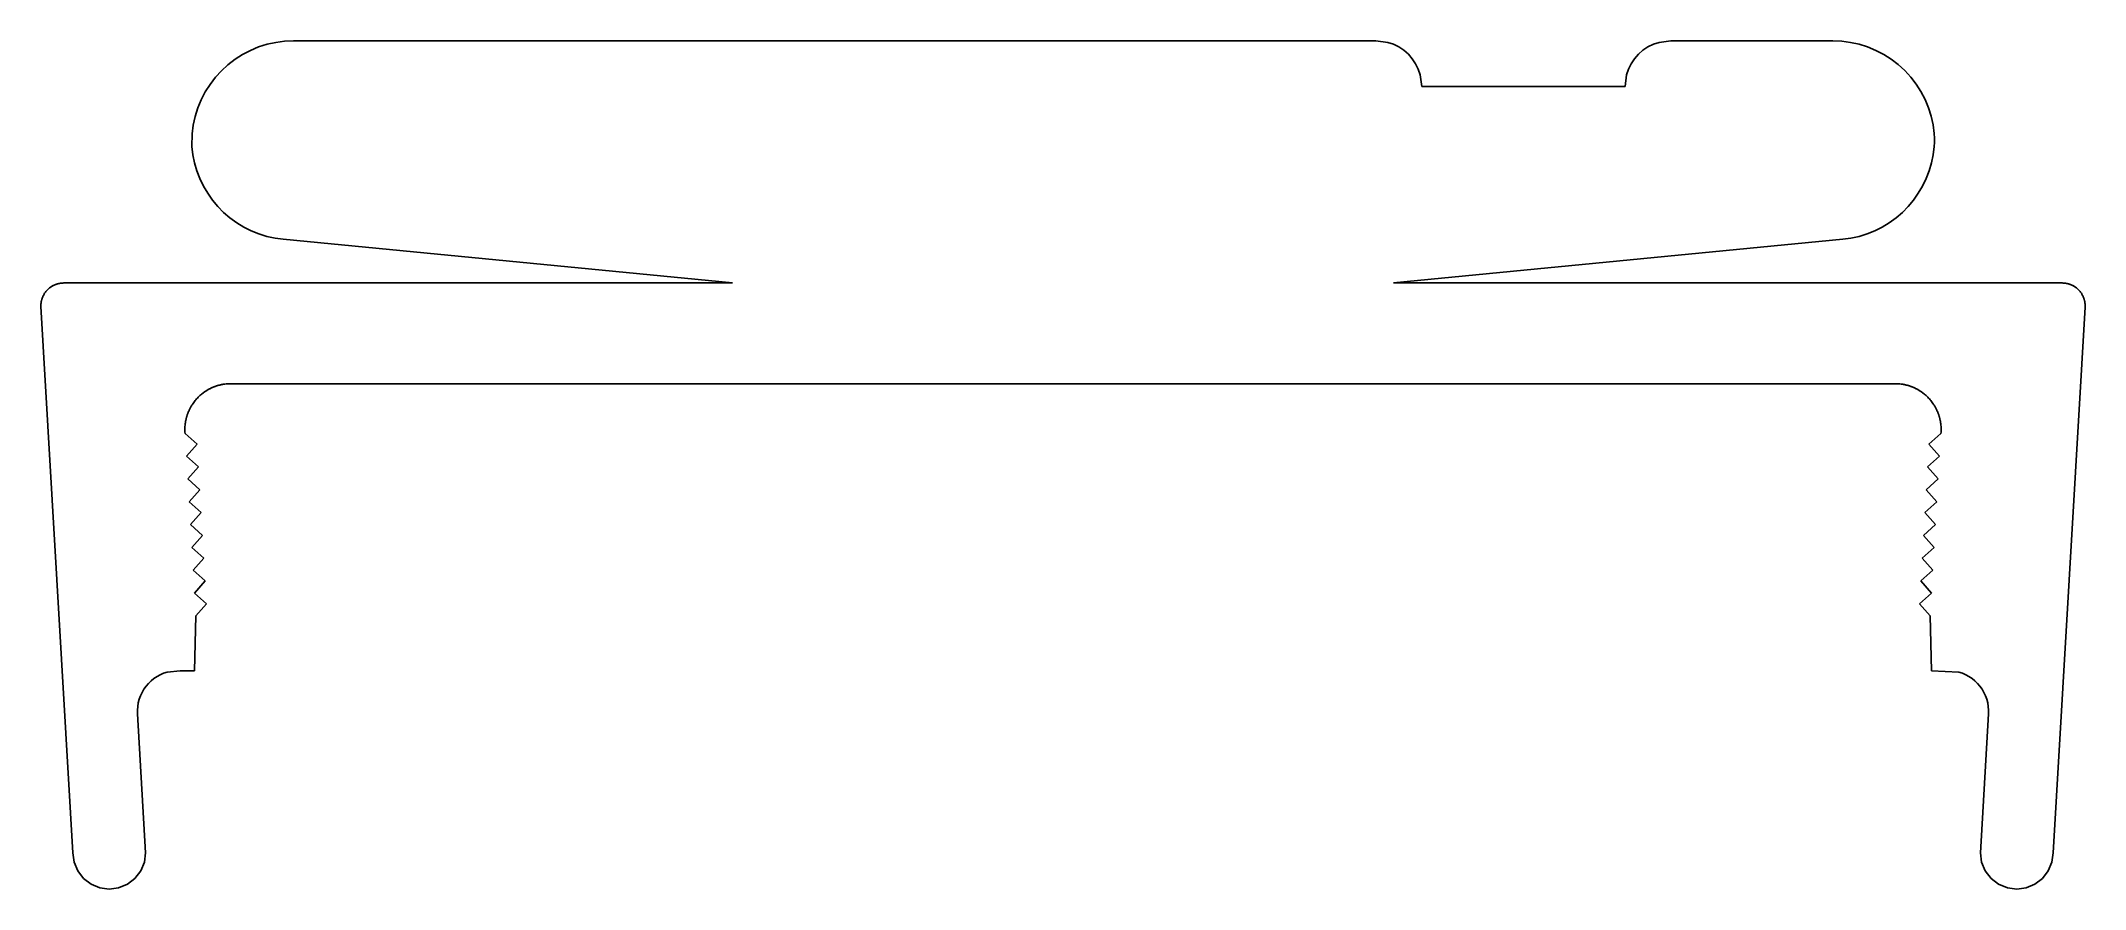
# Model space of a CAD drawing. Extents: x -44.7 to 44.7, y -18.6 to 18.6.
import ezdxf

# ---------------------------------------------------------------- set-up
doc = ezdxf.new("R2010")
doc.units = 0
doc.layers.get('0').update_dxf_attribs({"linetype": 'CONTINUOUS'})

msp = doc.modelspace()

# ---------------------------------------------------------------- linework, layer by layer
for p, q in [((-36.195, 17.751), (-35.867, 17.96)), ((-35.867, 17.96), (-35.523, 18.14)), ((-35.523, 18.14), (-35.164, 18.289)), ((-35.164, 18.289), (-34.793, 18.406)), ((-34.793, 18.406), (-34.414, 18.49)), ((-34.414, 18.49), (-34.029, 18.541)), ((-34.029, 18.541), (-33.641, 18.558)), ((-33.641, 18.558), (13.681, 18.558)), ((13.681, 18.558), (14.199, 18.49)), ((14.199, 18.49), (14.447, 18.406)), ((14.447, 18.406), (14.681, 18.29)), ((14.681, 18.29), (14.899, 18.144)), ((14.899, 18.144), (15.096, 17.972)), ((15.096, 17.972), (15.268, 17.775)), ((25.157, 17.972), (24.985, 17.775)), ((25.354, 18.144), (25.157, 17.972)), ((25.571, 18.29), (25.354, 18.144)), ((25.806, 18.406), (25.571, 18.29)), ((26.054, 18.49), (25.806, 18.406)), ((26.571, 18.558), (26.054, 18.49)), ((26.571, 18.558), (33.655, 18.558)), ((33.655, 18.558), (34.042, 18.541)), ((34.042, 18.541), (34.427, 18.49)), ((34.427, 18.49), (34.805, 18.406)), ((34.805, 18.406), (35.175, 18.29)), ((35.175, 18.29), (35.534, 18.141)), ((35.534, 18.141), (35.877, 17.962)), ((35.877, 17.962), (36.205, 17.754)), ((-37.051, 16.964), (-36.789, 17.251)), ((-36.789, 17.251), (-36.503, 17.514)), ((-36.503, 17.514), (-36.195, 17.751)), ((15.268, 17.775), (15.413, 17.558)), ((15.413, 17.558), (15.529, 17.323)), ((15.529, 17.323), (15.613, 17.075)), ((15.613, 17.075), (15.681, 16.558)), ((24.639, 17.075), (24.571, 16.558)), ((24.724, 17.323), (24.639, 17.075)), ((24.839, 17.558), (24.724, 17.323)), ((24.985, 17.775), (24.839, 17.558)), ((36.205, 17.754), (36.512, 17.518)), ((36.512, 17.518), (36.798, 17.256)), ((36.798, 17.256), (37.06, 16.97)), ((-37.674, 15.982), (-37.495, 16.327)), ((-37.495, 16.327), (-37.287, 16.655)), ((-37.287, 16.655), (-37.051, 16.964)), ((24.571, 16.558), (15.681, 16.558)), ((37.06, 16.97), (37.296, 16.662)), ((37.296, 16.662), (37.504, 16.335)), ((37.504, 16.335), (37.684, 15.991)), ((-38.02, 14.872), (-37.937, 15.252)), ((-37.937, 15.252), (-37.821, 15.623)), ((-37.821, 15.623), (-37.674, 15.982)), ((37.684, 15.991), (37.832, 15.633)), ((37.832, 15.633), (37.949, 15.263)), ((37.949, 15.263), (38.032, 14.885)), ((-38.07, 14.487), (-38.085, 13.935)), ((-38.07, 14.487), (-38.02, 14.872)), ((38.032, 14.885), (38.083, 14.5)), ((38.083, 14.5), (38.1, 14.298)), ((38.1, 14.298), (38.1, 14.113)), ((-38.041, 13.574), (-38.085, 13.935)), ((-37.967, 13.217), (-38.041, 13.574)), ((38.041, 13.574), (37.967, 13.217)), ((38.085, 13.935), (38.041, 13.574)), ((38.1, 14.113), (38.085, 13.935)), ((-37.864, 12.868), (-37.967, 13.217)), ((-37.733, 12.529), (-37.864, 12.868)), ((-37.574, 12.201), (-37.733, 12.529)), ((37.733, 12.529), (37.574, 12.201)), ((37.864, 12.868), (37.733, 12.529)), ((37.967, 13.217), (37.864, 12.868)), ((-37.39, 11.888), (-37.574, 12.201)), ((-37.18, 11.591), (-37.39, 11.888)), ((37.39, 11.888), (37.18, 11.591)), ((37.574, 12.201), (37.39, 11.888)), ((-36.947, 11.311), (-37.18, 11.591)), ((-36.692, 11.052), (-36.947, 11.311)), ((-36.416, 10.815), (-36.692, 11.052)), ((-36.122, 10.601), (-36.416, 10.815)), ((36.416, 10.815), (36.122, 10.601)), ((36.692, 11.052), (36.416, 10.815)), ((36.947, 11.311), (36.692, 11.052)), ((37.18, 11.591), (36.947, 11.311)), ((-35.811, 10.411), (-36.122, 10.601)), ((-35.486, 10.248), (-35.811, 10.411)), ((-35.149, 10.112), (-35.486, 10.248)), ((-34.801, 10.004), (-35.149, 10.112)), ((-34.446, 9.924), (-34.801, 10.004)), ((-34.086, 9.874), (-34.446, 9.924)), ((-14.452, 7.963), (-34.086, 9.874)), ((34.086, 9.874), (14.452, 7.963)), ((34.446, 9.924), (34.086, 9.874)), ((34.801, 10.004), (34.446, 9.924)), ((35.149, 10.112), (34.801, 10.004)), ((35.486, 10.248), (35.149, 10.112)), ((35.811, 10.411), (35.486, 10.248)), ((36.122, 10.601), (35.811, 10.411)), ((-44.667, 7.13), (-44.662, 7.156)), ((-44.662, 7.156), (-44.657, 7.181)), ((-44.657, 7.181), (-44.651, 7.206)), ((-44.651, 7.206), (-44.644, 7.231)), ((-44.644, 7.231), (-44.637, 7.255)), ((-44.637, 7.255), (-44.629, 7.28)), ((-44.629, 7.28), (-44.621, 7.304)), ((-44.621, 7.304), (-44.612, 7.329)), ((-44.612, 7.329), (-44.602, 7.352)), ((-44.602, 7.352), (-44.591, 7.376)), ((-44.591, 7.376), (-44.58, 7.399)), ((-44.58, 7.399), (-44.569, 7.422)), ((-44.569, 7.422), (-44.557, 7.445)), ((-44.557, 7.445), (-44.544, 7.467)), ((-44.544, 7.467), (-44.531, 7.489)), ((-44.531, 7.489), (-44.517, 7.511)), ((-44.517, 7.511), (-44.503, 7.532)), ((-44.503, 7.532), (-44.481, 7.563)), ((-44.481, 7.563), (-44.458, 7.592)), ((-44.458, 7.592), (-44.433, 7.621)), ((-44.433, 7.621), (-44.408, 7.649)), ((-44.408, 7.649), (-44.382, 7.675)), ((-44.382, 7.675), (-44.355, 7.701)), ((-44.355, 7.701), (-44.327, 7.726)), ((-44.327, 7.726), (-44.297, 7.75)), ((-44.297, 7.75), (-44.277, 7.765)), ((-44.277, 7.765), (-44.256, 7.78)), ((-44.256, 7.78), (-44.235, 7.795)), ((-44.235, 7.795), (-44.214, 7.809)), ((-44.214, 7.809), (-44.192, 7.822)), ((-44.192, 7.822), (-44.169, 7.835)), ((-44.169, 7.835), (-44.147, 7.847)), ((-44.147, 7.847), (-44.124, 7.859)), ((-44.124, 7.859), (-44.101, 7.87)), ((-44.101, 7.87), (-44.077, 7.881)), ((-44.077, 7.881), (-44.053, 7.891)), ((-44.053, 7.891), (-44.029, 7.9)), ((-44.029, 7.9), (-44.005, 7.909)), ((-44.005, 7.909), (-43.98, 7.917)), ((-43.98, 7.917), (-43.956, 7.924)), ((-43.956, 7.924), (-43.931, 7.931)), ((-43.931, 7.931), (-43.906, 7.937)), ((-43.906, 7.937), (-43.881, 7.942)), ((-43.881, 7.942), (-43.856, 7.947)), ((-43.856, 7.947), (-43.831, 7.951)), ((-43.831, 7.951), (-43.793, 7.956)), ((-43.793, 7.956), (-43.756, 7.96)), ((-43.756, 7.96), (-43.718, 7.962)), ((-43.718, 7.962), (-43.681, 7.963)), ((-14.452, 7.963), (-43.681, 7.963)), ((14.452, 7.963), (43.681, 7.963)), ((43.681, 7.963), (43.718, 7.962)), ((43.718, 7.962), (43.756, 7.96)), ((43.756, 7.96), (43.793, 7.956)), ((43.793, 7.956), (43.831, 7.951)), ((43.831, 7.951), (43.856, 7.947)), ((43.856, 7.947), (43.881, 7.942)), ((43.881, 7.942), (43.906, 7.937)), ((43.906, 7.937), (43.931, 7.931)), ((43.931, 7.931), (43.956, 7.924)), ((43.956, 7.924), (43.98, 7.917)), ((43.98, 7.917), (44.005, 7.909)), ((44.005, 7.909), (44.029, 7.9)), ((44.029, 7.9), (44.053, 7.891)), ((44.053, 7.891), (44.077, 7.881)), ((44.077, 7.881), (44.101, 7.87)), ((44.101, 7.87), (44.124, 7.859)), ((44.124, 7.859), (44.147, 7.847)), ((44.147, 7.847), (44.169, 7.835)), ((44.169, 7.835), (44.192, 7.822)), ((44.192, 7.822), (44.214, 7.809)), ((44.214, 7.809), (44.235, 7.795)), ((44.235, 7.795), (44.256, 7.78)), ((44.256, 7.78), (44.277, 7.765)), ((44.277, 7.765), (44.297, 7.75)), ((44.297, 7.75), (44.327, 7.726)), ((44.327, 7.726), (44.355, 7.701)), ((44.355, 7.701), (44.382, 7.675)), ((44.382, 7.675), (44.408, 7.649)), ((44.408, 7.649), (44.433, 7.621)), ((44.433, 7.621), (44.458, 7.592)), ((44.458, 7.592), (44.481, 7.563)), ((44.481, 7.563), (44.503, 7.532)), ((44.503, 7.532), (44.517, 7.511)), ((44.517, 7.511), (44.531, 7.489)), ((44.531, 7.489), (44.544, 7.467)), ((44.544, 7.467), (44.557, 7.445)), ((44.557, 7.445), (44.569, 7.422)), ((44.569, 7.422), (44.58, 7.399)), ((44.58, 7.399), (44.591, 7.376)), ((44.591, 7.376), (44.602, 7.352)), ((44.602, 7.352), (44.612, 7.329)), ((44.612, 7.329), (44.621, 7.304)), ((44.621, 7.304), (44.629, 7.28)), ((44.629, 7.28), (44.637, 7.255)), ((44.637, 7.255), (44.644, 7.231)), ((44.644, 7.231), (44.651, 7.206)), ((44.651, 7.206), (44.657, 7.181)), ((44.657, 7.181), (44.662, 7.156)), ((44.662, 7.156), (44.667, 7.13)), ((-44.681, 6.979), (-44.679, 7.017)), ((-44.681, 6.941), (-44.681, 6.979)), ((-43.285, -16.968), (-44.681, 6.941)), ((-44.679, 7.017), (-44.677, 7.055)), ((-44.677, 7.055), (-44.674, 7.08)), ((-44.674, 7.08), (-44.671, 7.105)), ((-44.671, 7.105), (-44.667, 7.13)), ((44.679, 6.904), (43.285, -16.968)), ((44.667, 7.13), (44.671, 7.105)), ((44.671, 7.105), (44.674, 7.08)), ((44.674, 7.08), (44.677, 7.055)), ((44.677, 7.055), (44.679, 7.017)), ((44.679, 7.017), (44.681, 6.979)), ((44.681, 6.941), (44.679, 6.904)), ((44.681, 6.979), (44.681, 6.941)), ((-38.029, 2.696), (-38.044, 2.675)), ((-38, 2.738), (-38.029, 2.696)), ((-37.97, 2.778), (-38, 2.738)), ((-37.938, 2.818), (-37.97, 2.778)), ((-37.906, 2.856), (-37.938, 2.818)), ((-37.873, 2.894), (-37.906, 2.856)), ((-37.84, 2.93), (-37.873, 2.894)), ((-37.805, 2.966), (-37.84, 2.93)), ((-37.77, 3.001), (-37.805, 2.966)), ((-37.733, 3.035), (-37.77, 3.001)), ((-37.696, 3.068), (-37.733, 3.035)), ((-37.657, 3.101), (-37.696, 3.068)), ((-37.618, 3.133), (-37.657, 3.101)), ((-37.597, 3.148), (-37.618, 3.133)), ((-37.577, 3.164), (-37.597, 3.148)), ((-37.557, 3.179), (-37.577, 3.164)), ((-37.536, 3.194), (-37.557, 3.179)), ((-37.515, 3.208), (-37.536, 3.194)), ((-37.494, 3.222), (-37.515, 3.208)), ((-37.472, 3.236), (-37.494, 3.222)), ((-37.451, 3.25), (-37.472, 3.236)), ((-37.429, 3.264), (-37.451, 3.25)), ((-37.407, 3.277), (-37.429, 3.264)), ((-37.385, 3.29), (-37.407, 3.277)), ((-37.362, 3.303), (-37.385, 3.29)), ((-37.34, 3.315), (-37.362, 3.303)), ((-37.317, 3.327), (-37.34, 3.315)), ((-37.294, 3.339), (-37.317, 3.327)), ((-37.271, 3.351), (-37.294, 3.339)), ((-37.248, 3.362), (-37.271, 3.351)), ((-37.224, 3.373), (-37.248, 3.362)), ((-37.201, 3.384), (-37.224, 3.373)), ((-37.177, 3.394), (-37.201, 3.384)), ((-37.153, 3.404), (-37.177, 3.394)), ((-37.13, 3.414), (-37.153, 3.404)), ((-37.106, 3.423), (-37.13, 3.414)), ((-37.081, 3.433), (-37.106, 3.423)), ((-37.057, 3.441), (-37.081, 3.433)), ((-37.033, 3.45), (-37.057, 3.441)), ((-37.008, 3.458), (-37.033, 3.45)), ((-36.984, 3.466), (-37.008, 3.458)), ((-36.959, 3.474), (-36.984, 3.466)), ((-36.935, 3.481), (-36.959, 3.474)), ((-36.91, 3.488), (-36.935, 3.481)), ((-36.885, 3.494), (-36.91, 3.488)), ((-36.86, 3.5), (-36.885, 3.494)), ((-36.835, 3.506), (-36.86, 3.5)), ((-36.81, 3.512), (-36.835, 3.506)), ((-36.785, 3.517), (-36.81, 3.512)), ((-36.76, 3.522), (-36.785, 3.517)), ((-36.735, 3.527), (-36.76, 3.522)), ((-36.71, 3.531), (-36.735, 3.527)), ((-36.685, 3.535), (-36.71, 3.531)), ((-36.635, 3.542), (-36.685, 3.535)), ((-36.585, 3.548), (-36.635, 3.542)), ((-36.535, 3.552), (-36.585, 3.548)), ((-36.484, 3.555), (-36.535, 3.552)), ((-36.435, 3.557), (-36.484, 3.555)), ((-36.385, 3.558), (-36.435, 3.557)), ((-36.385, 3.558), (36.385, 3.558)), ((36.435, 3.557), (36.385, 3.558)), ((36.484, 3.555), (36.435, 3.557)), ((36.535, 3.552), (36.484, 3.555)), ((36.585, 3.548), (36.535, 3.552)), ((36.635, 3.542), (36.585, 3.548)), ((36.685, 3.535), (36.635, 3.542)), ((36.71, 3.531), (36.685, 3.535)), ((36.735, 3.527), (36.71, 3.531)), ((36.76, 3.522), (36.735, 3.527)), ((36.785, 3.517), (36.76, 3.522)), ((36.81, 3.512), (36.785, 3.517)), ((36.835, 3.506), (36.81, 3.512)), ((36.86, 3.5), (36.835, 3.506)), ((36.885, 3.494), (36.86, 3.5)), ((36.91, 3.488), (36.885, 3.494)), ((36.935, 3.481), (36.91, 3.488)), ((36.959, 3.474), (36.935, 3.481)), ((36.984, 3.466), (36.959, 3.474)), ((37.008, 3.458), (36.984, 3.466)), ((37.033, 3.45), (37.008, 3.458)), ((37.057, 3.441), (37.033, 3.45)), ((37.081, 3.433), (37.057, 3.441)), ((37.106, 3.423), (37.081, 3.433)), ((37.13, 3.414), (37.106, 3.423)), ((37.153, 3.404), (37.13, 3.414)), ((37.177, 3.394), (37.153, 3.404)), ((37.201, 3.384), (37.177, 3.394)), ((37.224, 3.373), (37.201, 3.384)), ((37.248, 3.362), (37.224, 3.373)), ((37.271, 3.351), (37.248, 3.362)), ((37.294, 3.339), (37.271, 3.351)), ((37.317, 3.327), (37.294, 3.339)), ((37.34, 3.315), (37.317, 3.327)), ((37.362, 3.303), (37.34, 3.315)), ((37.385, 3.29), (37.362, 3.303)), ((37.407, 3.277), (37.385, 3.29)), ((37.429, 3.264), (37.407, 3.277)), ((37.451, 3.25), (37.429, 3.264)), ((37.472, 3.236), (37.451, 3.25)), ((37.494, 3.222), (37.472, 3.236)), ((37.515, 3.208), (37.494, 3.222)), ((37.536, 3.194), (37.515, 3.208)), ((37.557, 3.179), (37.536, 3.194)), ((37.577, 3.164), (37.557, 3.179)), ((37.597, 3.148), (37.577, 3.164)), ((37.618, 3.133), (37.597, 3.148)), ((37.657, 3.101), (37.618, 3.133)), ((37.696, 3.068), (37.657, 3.101)), ((37.733, 3.035), (37.696, 3.068)), ((37.77, 3.001), (37.733, 3.035)), ((37.805, 2.966), (37.77, 3.001)), ((37.84, 2.93), (37.805, 2.966)), ((37.873, 2.894), (37.84, 2.93)), ((37.906, 2.856), (37.873, 2.894)), ((37.938, 2.818), (37.906, 2.856)), ((37.97, 2.778), (37.938, 2.818)), ((38, 2.738), (37.97, 2.778)), ((38.029, 2.696), (38, 2.738)), ((38.044, 2.675), (38.029, 2.696)), ((-38.371, 1.793), (-38.374, 1.767)), ((-38.368, 1.818), (-38.371, 1.793)), ((-38.365, 1.843), (-38.368, 1.818)), ((-38.361, 1.868), (-38.365, 1.843)), ((-38.357, 1.894), (-38.361, 1.868)), ((-38.352, 1.919), (-38.357, 1.894)), ((-38.347, 1.944), (-38.352, 1.919)), ((-38.342, 1.969), (-38.347, 1.944)), ((-38.337, 1.994), (-38.342, 1.969)), ((-38.331, 2.019), (-38.337, 1.994)), ((-38.325, 2.044), (-38.331, 2.019)), ((-38.318, 2.069), (-38.325, 2.044)), ((-38.312, 2.094), (-38.318, 2.069)), ((-38.305, 2.119), (-38.312, 2.094)), ((-38.297, 2.144), (-38.305, 2.119)), ((-38.29, 2.168), (-38.297, 2.144)), ((-38.282, 2.193), (-38.29, 2.168)), ((-38.273, 2.217), (-38.282, 2.193)), ((-38.264, 2.242), (-38.273, 2.217)), ((-38.256, 2.266), (-38.264, 2.242)), ((-38.246, 2.29), (-38.256, 2.266)), ((-38.237, 2.314), (-38.246, 2.29)), ((-38.227, 2.338), (-38.237, 2.314)), ((-38.217, 2.361), (-38.227, 2.338)), ((-38.206, 2.385), (-38.217, 2.361)), ((-38.195, 2.408), (-38.206, 2.385)), ((-38.184, 2.431), (-38.195, 2.408)), ((-38.173, 2.455), (-38.184, 2.431)), ((-38.161, 2.477), (-38.173, 2.455)), ((-38.149, 2.5), (-38.161, 2.477)), ((-38.137, 2.523), (-38.149, 2.5)), ((-38.124, 2.545), (-38.137, 2.523)), ((-38.112, 2.567), (-38.124, 2.545)), ((-38.098, 2.589), (-38.112, 2.567)), ((-38.085, 2.611), (-38.098, 2.589)), ((-38.072, 2.633), (-38.085, 2.611)), ((-38.058, 2.654), (-38.072, 2.633)), ((-38.044, 2.675), (-38.058, 2.654)), ((38.058, 2.654), (38.044, 2.675)), ((38.072, 2.633), (38.058, 2.654)), ((38.085, 2.611), (38.072, 2.633)), ((38.098, 2.589), (38.085, 2.611)), ((38.112, 2.567), (38.098, 2.589)), ((38.124, 2.545), (38.112, 2.567)), ((38.137, 2.523), (38.124, 2.545)), ((38.149, 2.5), (38.137, 2.523)), ((38.161, 2.477), (38.149, 2.5)), ((38.173, 2.455), (38.161, 2.477)), ((38.184, 2.431), (38.173, 2.455)), ((38.195, 2.408), (38.184, 2.431)), ((38.206, 2.385), (38.195, 2.408)), ((38.217, 2.361), (38.206, 2.385)), ((38.227, 2.338), (38.217, 2.361)), ((38.237, 2.314), (38.227, 2.338)), ((38.246, 2.29), (38.237, 2.314)), ((38.256, 2.266), (38.246, 2.29)), ((38.264, 2.242), (38.256, 2.266)), ((38.273, 2.217), (38.264, 2.242)), ((38.282, 2.193), (38.273, 2.217)), ((38.29, 2.168), (38.282, 2.193)), ((38.297, 2.144), (38.29, 2.168)), ((38.305, 2.119), (38.297, 2.144)), ((38.312, 2.094), (38.305, 2.119)), ((38.318, 2.069), (38.312, 2.094)), ((38.325, 2.044), (38.318, 2.069)), ((38.331, 2.019), (38.325, 2.044)), ((38.337, 1.994), (38.331, 2.019)), ((38.342, 1.969), (38.337, 1.994)), ((38.347, 1.944), (38.342, 1.969)), ((38.352, 1.919), (38.347, 1.944)), ((38.357, 1.894), (38.352, 1.919)), ((38.361, 1.868), (38.357, 1.894)), ((38.365, 1.843), (38.361, 1.868)), ((38.368, 1.818), (38.365, 1.843)), ((38.371, 1.793), (38.368, 1.818)), ((38.374, 1.767), (38.371, 1.793)), ((-38.383, 1.641), (-38.385, 1.591)), ((-38.385, 1.591), (-38.385, 1.541)), ((-38.385, 1.541), (-38.384, 1.491)), ((-38.384, 1.491), (-38.382, 1.441)), ((-38.381, 1.691), (-38.383, 1.641)), ((-38.382, 1.441), (-38.378, 1.384)), ((-38.377, 1.742), (-38.381, 1.691)), ((-38.378, 1.384), (-37.85, 0.914)), ((-38.374, 1.767), (-38.377, 1.742)), ((-37.85, 0.914), (-38.32, 0.386)), ((37.85, 0.914), (38.378, 1.384)), ((38.32, 0.386), (37.85, 0.914)), ((38.377, 1.742), (38.374, 1.767)), ((38.381, 1.691), (38.377, 1.742)), ((38.378, 1.384), (38.382, 1.441)), ((38.383, 1.641), (38.381, 1.691)), ((38.382, 1.441), (38.384, 1.491)), ((38.385, 1.591), (38.383, 1.641)), ((38.384, 1.491), (38.385, 1.541)), ((38.385, 1.541), (38.385, 1.591)), ((-38.32, 0.386), (-37.792, -0.084)), ((37.792, -0.084), (38.32, 0.386)), ((-37.792, -0.084), (-38.262, -0.612)), ((-38.262, -0.612), (-37.733, -1.082)), ((37.733, -1.082), (38.262, -0.612)), ((38.262, -0.612), (37.792, -0.084)), ((-37.733, -1.082), (-38.203, -1.61)), ((-38.203, -1.61), (-37.675, -2.08)), ((37.675, -2.08), (38.203, -1.61)), ((38.203, -1.61), (37.733, -1.082)), ((-37.675, -2.08), (-38.145, -2.609)), ((-38.145, -2.609), (-37.617, -3.079)), ((37.617, -3.079), (38.145, -2.609)), ((38.145, -2.609), (37.675, -2.08)), ((-37.617, -3.079), (-38.087, -3.607)), ((38.087, -3.607), (37.617, -3.079)), ((-38.087, -3.607), (-37.558, -4.077)), ((-37.558, -4.077), (-38.028, -4.605)), ((37.558, -4.077), (38.087, -3.607)), ((38.028, -4.605), (37.558, -4.077)), ((-38.028, -4.605), (-37.5, -5.075)), ((-37.5, -5.075), (-37.97, -5.604)), ((37.5, -5.075), (38.028, -4.605)), ((37.97, -5.604), (37.5, -5.075)), ((-37.97, -5.604), (-37.442, -6.074)), ((-37.442, -6.074), (-37.912, -6.602)), ((37.442, -6.074), (37.97, -5.604)), ((37.912, -6.602), (37.442, -6.074)), ((-37.912, -6.602), (-37.965, -8.999)), ((37.965, -8.999), (37.912, -6.602)), ((-40.258, -9.948), (-40.177, -9.81)), ((-40.177, -9.81), (-40.083, -9.679)), ((-40.083, -9.679), (-39.978, -9.557)), ((-39.978, -9.557), (-39.863, -9.445)), ((-39.863, -9.445), (-39.737, -9.344)), ((-39.737, -9.344), (-39.604, -9.255)), ((-39.604, -9.255), (-39.462, -9.178)), ((-39.462, -9.178), (-39.315, -9.114)), ((-39.315, -9.114), (-39.162, -9.064)), ((-39.162, -9.064), (-38.596, -9.006)), ((-37.965, -8.999), (-38.596, -9.006)), ((39.162, -9.064), (37.965, -8.999)), ((39.315, -9.114), (39.162, -9.064)), ((39.462, -9.178), (39.315, -9.114)), ((39.604, -9.255), (39.462, -9.178)), ((39.738, -9.344), (39.604, -9.255)), ((39.863, -9.445), (39.738, -9.344)), ((39.978, -9.557), (39.863, -9.445)), ((40.083, -9.679), (39.978, -9.557)), ((40.177, -9.81), (40.083, -9.679)), ((40.258, -9.948), (40.177, -9.81)), ((-40.462, -10.72), (-40.45, -10.559)), ((-40.46, -10.881), (-40.462, -10.72)), ((-40.45, -10.559), (-40.423, -10.401)), ((-40.423, -10.401), (-40.382, -10.245)), ((-40.382, -10.245), (-40.327, -10.094)), ((-40.327, -10.094), (-40.258, -9.948)), ((40.327, -10.094), (40.258, -9.948)), ((40.382, -10.245), (40.327, -10.094)), ((40.423, -10.401), (40.382, -10.245)), ((40.45, -10.559), (40.423, -10.401)), ((40.462, -10.72), (40.45, -10.559)), ((40.46, -10.881), (40.462, -10.72)), ((-40.104, -16.968), (-40.46, -10.881)), ((40.46, -10.881), (40.104, -16.968)), ((-43.285, -16.968), (-43.23, -17.379)), ((-40.158, -17.379), (-40.104, -16.968)), ((40.104, -16.968), (40.158, -17.379)), ((43.231, -17.379), (43.285, -16.968)), ((-43.23, -17.379), (-43.072, -17.763)), ((-43.072, -17.763), (-42.819, -18.092)), ((-40.57, -18.092), (-40.317, -17.763)), ((-40.317, -17.763), (-40.158, -17.379)), ((40.158, -17.379), (40.317, -17.763)), ((40.317, -17.763), (40.57, -18.092)), ((42.819, -18.092), (43.072, -17.763)), ((43.072, -17.763), (43.231, -17.379)), ((-42.819, -18.092), (-42.49, -18.345)), ((-42.49, -18.345), (-42.106, -18.504)), ((-42.106, -18.504), (-41.694, -18.558)), ((-41.694, -18.558), (-41.283, -18.504)), ((-41.283, -18.504), (-40.899, -18.345)), ((-40.899, -18.345), (-40.57, -18.092)), ((40.57, -18.092), (40.899, -18.345)), ((40.899, -18.345), (41.283, -18.504)), ((41.283, -18.504), (41.694, -18.558)), ((41.694, -18.558), (42.106, -18.504)), ((42.106, -18.504), (42.49, -18.345)), ((42.49, -18.345), (42.819, -18.092))]:
    msp.add_line(p, q)

doc.saveas('drawing.dxf')
